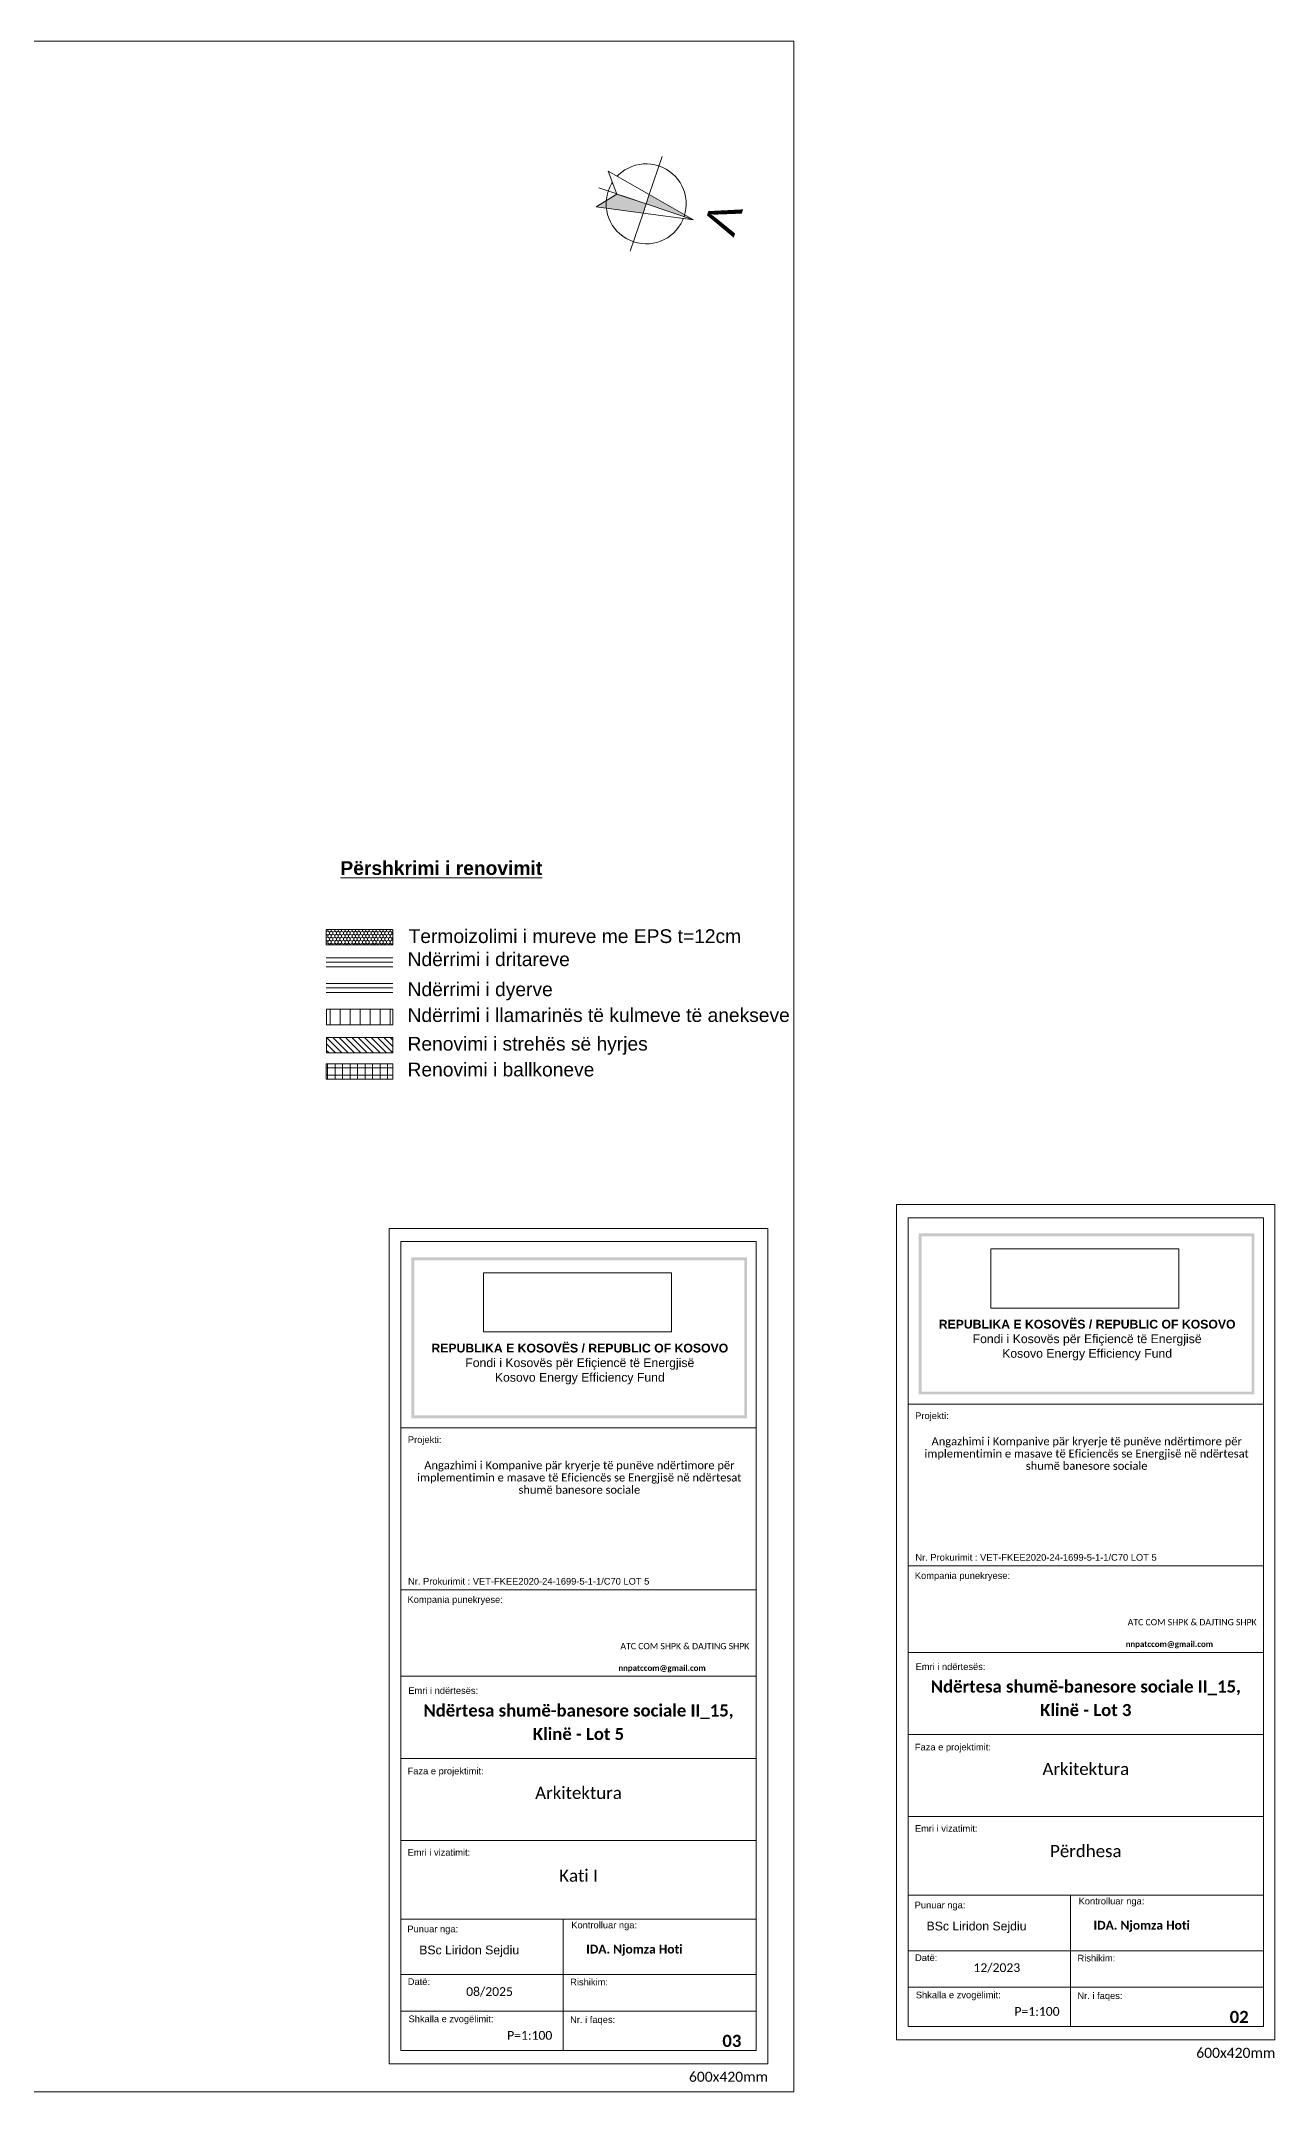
# Model space of a CAD drawing. Header units: feet. Extents: x 2796058 to 2864679, y -67651 to -26651.
# Drawn here: x 2840005 to 2864679, y -67651 to -26651 of the extents above; entities that cross this region are included whole.
import ezdxf
from ezdxf.enums import TextEntityAlignment as Align

# ---------------------------------------------------------------- set-up
doc = ezdxf.new("R2010")
doc.units = ezdxf.units.FT
doc.header["$MEASUREMENT"] = 0
doc.header["$XCLIPFRAME"] = 0
doc.set_wipeout_variables(frame=1)
doc.linetypes.add('Wipeout_Contour', pattern=[1000, 0, -1000])
for name, color, linetype, lineweight in [('Annotation - Text_Pen_No__1', 7, 'Continuous', 0), ('Dimensioning - General_Pen_No__41', 7, 'Continuous', 0), ('Interior - Furniture _Pen_No__1', 7, 'Continuous', 0), ('Shell - Roof_Pen_No__1', 7, 'Continuous', 0), ('Shell - Roof_Pen_No__21', 7, 'Continuous', 0), ('Structural - Bearing_Pen_No__1', 7, 'Continuous', 0), ('Structural - Bearing_Pen_No__20', 1, 'Continuous', 0), ('Structural - Bearing_Pen_No__60', 230, 'Continuous', 0), ('Text blocks_Pen_No__1', 7, 'Continuous', 0)]:
    doc.layers.add(name, color=color, linetype=linetype, lineweight=lineweight)
for name, color, linetype, lineweight, true_color in [('Annotation - Text_Pen_No__61', 7, 'Continuous', 0, 0x6a6a6a), ('Shell - Roof_Pen_No__61', 7, 'Continuous', 0, 0x6a6a6a), ('Structural - Bearing_Pen_No__102', 7, 'Continuous', 0, 0xcccccc), ('Structural - Bearing_Pen_No__105', 7, 'Continuous', 0, 0xcae6ff), ('Structural - Bearing_Pen_No__14', 7, 'Continuous', 0, 0xbd8b17), ('Structural - Bearing_Pen_No__82', 7, 'Continuous', 0, 0xaaaaaa), ('Structural - Bearing_Pen_No__86', 7, 'Continuous', 0, 0x5555ff)]:
    doc.layers.add(name, color=color, linetype=linetype, lineweight=lineweight, true_color=true_color)
doc.layers.add('Drawing & Figure', color=7, linetype='Continuous')
doc.layers.add('Interior - Furniture', color=7, linetype='Continuous')
doc.styles.add('GENERATED_STYLE_1', font='arial.ttf')
doc.styles.add('GENERATED_STYLE_2', font='arialbd.ttf')
doc.styles.add('GENERATED_STYLE_3', font='calibrib.ttf')
doc.styles.add('GENERATED_STYLE_4', font='calibri.ttf')
doc.styles.add('GENERATED_STYLE_5', font='calibril.ttf')
picture_1 = doc.add_image_def('image1.png', size_in_pixel=(354, 134))

# ---------------------------------------------------------------- blocks, each defined once
blk = doc.blocks.new('North Symbol 22')
at = {"layer": 'Interior - Furniture', "linetype": 'Continuous', "lineweight": 0, "true_color": 0x000000}
blk.add_hatch(color=18, dxfattribs=at).paths.add_polyline_path([(0, 0), (0, 1000), (-194, 0)])
at = {"layer": 'Interior - Furniture _Pen_No__1', "color": 7, "linetype": 'Continuous', "lineweight": 0}
for p, q in [((0, 1000), (-194, 0)), ((0, 0), (0, 1000)), ((-194, 0), (0, 0))]:
    blk.add_line(p, q, dxfattribs=at)
for start, end in [(0, 180), (180, 0)]:
    blk.add_arc((0, 0), 800, start, end, dxfattribs=at)
at = {"layer": 'Interior - Furniture _Pen_No__1', "color": 7, "lineweight": 0, "style": 'GENERATED_STYLE_1'}
blk.add_attdef('txt', text='', height=650, dxfattribs=at).set_placement((0, 1323), align=Align.BOTTOM_CENTER)
at = {"color": 254, "linetype": 'Wipeout_Contour', "lineweight": 0, "ltscale": 1195.088182}
blk.add_wipeout([(0, 0), (0, 1000), (194, 0)], dxfattribs=at).dxf.layer = 'Interior - Furniture'
at = {"layer": 'Interior - Furniture _Pen_No__1', "color": 7, "linetype": 'Continuous', "lineweight": 0}
for p, q in [((0, 1000), (194, 0)), ((0, 0), (0, 1000)), ((194, 0), (0, 0))]:
    blk.add_line(p, q, dxfattribs=at)
at = {"color": 254, "linetype": 'Wipeout_Contour', "lineweight": 0, "ltscale": 1813.560114}
blk.add_wipeout([(0, 0), (0, -618), (-375, -927), (-194, 0)], dxfattribs=at).dxf.layer = 'Interior - Furniture'
at = {"layer": 'Interior - Furniture', "linetype": 'Continuous', "lineweight": 0, "true_color": 0x000000}
blk.add_hatch(color=18, dxfattribs=at).paths.add_polyline_path([(0, 0), (0, -618), (375, -927), (194, 0)])
at = {"layer": 'Interior - Furniture _Pen_No__1', "color": 7, "linetype": 'Continuous', "lineweight": 0}
for p, q in [((-194, 0), (-1000, 0)), ((-375, -927), (-194, 0)), ((-194, 0), (0, 0)), ((0, 0), (0, -618)), ((0, 0), (0, -618)), ((194, 0), (0, 0)), ((375, -927), (194, 0)), ((194, 0), (1000, 0)), ((0, -250), (0, -1000)), ((0, -618), (-375, -927)), ((0, -618), (375, -927))]:
    blk.add_line(p, q, dxfattribs=at)

msp = doc.modelspace()

# ---------------------------------------------------------------- hatches: boundary and pattern name
at = {"layer": 'Structural - Bearing_Pen_No__102', "linetype": 'Continuous', "lineweight": 0, "true_color": 0xcccccc}
h = msp.add_hatch(dxfattribs=at)
h.set_pattern_fill('GRID_15X15', color=254, style=0, pattern_type=2)
h.set_pattern_definition([(0, (2247383.7, -76424.97), (0, 150), []), (90, (2247383.7, -76424.97), (-150, 0), [])])
h.paths.add_polyline_path([(2847037.871, -47402.972), (2847037.871, -47095.394), (2845709.686, -47095.394), (2845709.686, -47402.972)])
at = {"layer": 'Structural - Bearing_Pen_No__105', "linetype": 'Continuous', "lineweight": 0, "true_color": 0xcae6ff}
h = msp.add_hatch(dxfattribs=at)
h.set_pattern_fill('SOLDIER_COURSE', color=254, style=0, pattern_type=2)
h.set_pattern_definition([(90, (2247383.7, -76424.97), (-200, 0), [])])
h.paths.add_polyline_path([(2847037.871, -46315.546), (2847037.871, -46007.968), (2845712.054, -46007.968), (2845712.054, -46315.546)])
at = {"layer": 'Structural - Bearing_Pen_No__14', "linetype": 'Continuous', "lineweight": 0, "true_color": 0xbd8b17}
h = msp.add_hatch(dxfattribs=at)
h.set_pattern_fill('HEXAGONAL', color=42, style=0, pattern_type=2)
h.set_pattern_definition([(90, (2247383.696, -76424.97), (-69.282032, 0), [40, -80]), (90, (2247349.055, -76364.97), (-69.282032, 0), [40, -80]), (150, (2247383.696, -76384.97), (34.641016, 60), [40, -80]), (150, (2247314.414, -76384.97), (34.641016, 60), [40, -80]), (210, (2247383.696, -76424.97), (-34.641016, 60), [40, -80]), (210, (2247314.414, -76424.97), (-34.641016, 60), [40, -80])])
h.paths.add_polyline_path([(2845709.686, -44720.061), (2847037.871, -44720.061), (2847037.871, -44412.483), (2845709.686, -44412.483)])
at = {"layer": 'Structural - Bearing_Pen_No__82', "linetype": 'Continuous', "lineweight": 0, "true_color": 0xaaaaaa}
h = msp.add_hatch(dxfattribs=at)
h.set_pattern_fill('MASONRY_BLOCK', color=253, style=0, pattern_type=2)
h.set_pattern_definition([(315, (2846374.96, -46727.55), (63.64, 63.64), [])])
h.paths.add_polyline_path([(2847037.871, -46881.338), (2847037.871, -46573.76), (2845712.054, -46573.76), (2845712.054, -46881.338)])
at = {"layer": 'Structural - Bearing_Pen_No__86', "linetype": 'Continuous', "lineweight": 0, "true_color": 0x5555ff}
for points in [[(2857555.193, -50487.172), (2858826.433, -50487.172), (2858826.433, -50544.79), (2857612.811, -50544.79), (2857612.811, -53570.938), (2857555.193, -53570.938)], [(2858165.331, -50544.79), (2858165.331, -50487.172), (2864267.098, -50487.172), (2864267.098, -53570.938), (2864209.48, -53570.938), (2864209.48, -50544.79)], [(2847411.189, -50965.487), (2848682.43, -50965.487), (2848682.43, -51023.105), (2847468.807, -51023.105), (2847468.807, -54049.253), (2847411.189, -54049.253)], [(2848021.327, -51023.105), (2848021.327, -50965.487), (2854123.094, -50965.487), (2854123.094, -54049.253), (2854065.476, -54049.253), (2854065.476, -51023.105)], [(2857555.193, -52520.171), (2857612.811, -52520.171), (2857612.811, -53648.335), (2858826.433, -53648.335), (2858826.433, -53705.953), (2857555.193, -53705.953)], [(2858165.331, -53705.953), (2858165.331, -53648.335), (2864209.48, -53648.335), (2864209.48, -52520.171), (2864267.098, -52520.171), (2864267.098, -53705.953)], [(2847411.189, -52998.486), (2847468.807, -52998.486), (2847468.807, -54126.65), (2848682.43, -54126.65), (2848682.43, -54184.268), (2847411.189, -54184.268)], [(2848021.327, -54184.268), (2848021.327, -54126.65), (2854065.476, -54126.65), (2854065.476, -52998.486), (2854123.094, -52998.486), (2854123.094, -54184.268)]]:
    msp.add_hatch(color=173, dxfattribs=at).paths.add_polyline_path(points)

# ---------------------------------------------------------------- linework, layer by layer
at = {"layer": 'Shell - Roof_Pen_No__1', "color": 7, "linetype": 'Continuous', "lineweight": 0}
for p, q in [((2857112.57, -49911.752), (2864678.535, -49911.752)), ((2857112.57, -57135.061), (2857112.57, -49911.752)), ((2864678.535, -49911.752), (2864678.535, -66612.067)), ((2846968.567, -50390.067), (2854534.532, -50390.067)), ((2846968.567, -57613.376), (2846968.567, -50390.067)), ((2854534.532, -50390.067), (2854534.532, -67090.382)), ((2857343.042, -57135.061), (2857343.042, -50174.264)), ((2857343.042, -50174.264), (2864448.063, -50174.264)), ((2864448.063, -50174.264), (2864448.063, -57135.061)), ((2847199.039, -57613.376), (2847199.039, -50652.579)), ((2847199.039, -50652.579), (2854304.06, -50652.579)), ((2854304.06, -50652.579), (2854304.06, -57613.376)), ((2864448.063, -53898.893), (2857343.042, -53898.893)), ((2854304.06, -54377.208), (2847199.039, -54377.208)), ((2857343.042, -66341.6), (2857343.042, -54464.255)), ((2864448.063, -54464.255), (2864448.063, -66341.6)), ((2847199.039, -66819.915), (2847199.039, -54942.57)), ((2854304.06, -54942.57), (2854304.06, -66819.915)), ((2864448.063, -57135.061), (2857343.042, -57135.061)), ((2864448.063, -57135.061), (2857343.042, -57135.061)), ((2854304.06, -57613.376), (2847199.039, -57613.376)), ((2854304.06, -57613.376), (2847199.039, -57613.376)), ((2864448.063, -58863.226), (2857343.042, -58863.226)), ((2854304.06, -59341.541), (2847199.039, -59341.541)), ((2864448.063, -60505.351), (2857343.042, -60505.351)), ((2854304.06, -60983.666), (2847199.039, -60983.666)), ((2864448.063, -62147.476), (2857343.042, -62147.476)), ((2854304.06, -62625.791), (2847199.039, -62625.791)), ((2864448.063, -63719.701), (2857343.042, -63719.701)), ((2860586.88, -63719.701), (2860586.88, -66341.6)), ((2854304.06, -64198.016), (2847199.039, -64198.016)), ((2850442.876, -64198.016), (2850442.876, -66819.915)), ((2864448.063, -64826.73), (2857343.042, -64826.73)), ((2854304.06, -65305.045), (2847199.039, -65305.045)), ((2864448.063, -65554.583), (2857343.042, -65554.583)), ((2854304.06, -66032.898), (2847199.039, -66032.898)), ((2864448.063, -66341.6), (2857343.042, -66341.6)), ((2854304.06, -66819.915), (2847199.039, -66819.915)), ((2864678.535, -66612.067), (2857112.57, -66612.067)), ((2854534.532, -67090.382), (2846968.567, -67090.382))]:
    msp.add_line(p, q, dxfattribs=at)
at = {"layer": 'Shell - Roof_Pen_No__21', "color": 7, "linetype": 'Continuous', "lineweight": 0}
for p, q in [((2796057.579, -26651.285), (2855057.579, -26651.285)), ((2855057.579, -67651.285), (2855057.579, -26651.285)), ((2796057.579, -67651.285), (2855057.579, -67651.285))]:
    msp.add_line(p, q, dxfattribs=at)
at = {"layer": 'Shell - Roof_Pen_No__61', "color": 251, "linetype": 'Continuous', "lineweight": 0, "true_color": 0x6a6a6a}
for p, q in [((2857112.57, -66612.067), (2857112.57, -54464.255)), ((2846968.567, -67090.382), (2846968.567, -54942.57))]:
    msp.add_line(p, q, dxfattribs=at)
at = {"layer": 'Structural - Bearing_Pen_No__1', "color": 7, "linetype": 'Continuous', "lineweight": 0, "flags": 128}
for points in [[(2845709.686, -44720.061), (2847037.871, -44720.061), (2847037.871, -44412.483), (2845709.686, -44412.483)], [(2847037.871, -46315.546), (2847037.871, -46007.968), (2845712.054, -46007.968), (2845712.054, -46315.546)], [(2847037.871, -46881.338), (2847037.871, -46573.76), (2845712.054, -46573.76), (2845712.054, -46881.338)], [(2847037.871, -47402.972), (2847037.871, -47095.394), (2845709.686, -47095.394), (2845709.686, -47402.972)]]:
    msp.add_lwpolyline(points, close=True, dxfattribs=at)
at = {"layer": 'Structural - Bearing_Pen_No__20', "color": 1, "linetype": 'Continuous', "lineweight": 0}
for p, q in [((2845709.686, -44977.124), (2847037.871, -44977.124)), ((2845709.686, -45065.909), (2847037.871, -45065.909)), ((2845709.686, -45160.833), (2847037.871, -45160.833))]:
    msp.add_line(p, q, dxfattribs=at)
at = {"layer": 'Structural - Bearing_Pen_No__60', "color": 230, "linetype": 'Continuous', "lineweight": 0}
for p, q in [((2845709.686, -45490.702), (2847037.871, -45490.702)), ((2845709.686, -45579.487), (2847037.871, -45579.487)), ((2845709.686, -45674.411), (2847037.871, -45674.411))]:
    msp.add_line(p, q, dxfattribs=at)

# ---------------------------------------------------------------- block references
at = {"layer": 'Interior - Furniture', "color": 104, "linetype": 'Continuous', "lineweight": 0, "true_color": 0x029e21}
ref = msp.add_blockref('North Symbol 22', (2852105.442, -29905.982), dxfattribs=dict(at, zscale=1000, rotation=251.5061049226834))
ref.add_attrib('txt', 'V', dxfattribs={"layer": 'Interior - Furniture _Pen_No__1', "color": 7, "lineweight": 0, "height": 650, "rotation": 251.5061049, "style": 'GENERATED_STYLE_1'}).set_placement((2853148.635, -30032.047), align=Align.BOTTOM_CENTER)

# ---------------------------------------------------------------- texts
at = {"layer": 'Annotation - Text_Pen_No__1', "color": 7, "style": 'GENERATED_STYLE_3'}
for p in [(2861050.02, -64404.865), (2850906.016, -64883.18)]:
    msp.add_text('IDA. Njomza Hoti', height=175, dxfattribs=at).set_placement(p)
at = {"layer": 'Annotation - Text_Pen_No__1', "color": 7, "linetype": 'Continuous', "lineweight": 0, "attachment_point": 2}
for s, insert, char_height, style in [('\\A1;REPUBLIKA E KOSOVËS / REPUBLIC OF KOSOVO\\P{\\fArial|b0|i0|c0|p34;Fondi i Kosovës për Efiçiencë të Energjisë\\PKosovo Energy Efficiency Fund\\P}', (2860922.017, -52215.117), 175, 'GENERATED_STYLE_2'), ('\\A1;REPUBLIKA E KOSOVËS / REPUBLIC OF KOSOVO\\P{\\fArial|b0|i0|c0|p34;Fondi i Kosovës për Efiçiencë të Energjisë\\PKosovo Energy Efficiency Fund\\P}', (2850778.013, -52693.432), 175, 'GENERATED_STYLE_2'), ('\\A1;Arkitektura', (2860895.553, -61072.511), 242.5, 'GENERATED_STYLE_4'), ('\\A1;Arkitektura', (2850751.549, -61550.826), 242.5, 'GENERATED_STYLE_4'), ('\\A1;Përdhesa', (2860895.553, -62714.636), 242.5, 'GENERATED_STYLE_4'), ('\\A1;Kati I', (2850751.549, -63205.367), 242.5, 'GENERATED_STYLE_4'), ('\\A1;12/2023', (2859116.729, -65078.548), 175, 'GENERATED_STYLE_4'), ('\\A1;08/2025', (2848972.726, -65556.863), 175, 'GENERATED_STYLE_4'), ('\\A1;P=1:100', (2859920.471, -65953.11), 175, 'GENERATED_STYLE_4'), ('\\A1; 02', (2863920.419, -66029.773), 242.5, 'GENERATED_STYLE_3'), ('\\A1;P=1:100', (2849776.467, -66431.425), 175, 'GENERATED_STYLE_4'), ('\\A1; 03', (2853776.415, -66508.088), 242.5, 'GENERATED_STYLE_3')]:
    msp.add_mtext(s, dxfattribs=dict(at, insert=insert, char_height=char_height, style=style))
at = {"layer": 'Annotation - Text_Pen_No__1', "color": 7, "linetype": 'Continuous', "lineweight": 5, "char_height": 160, "width": 6797.99537, "attachment_point": 2, "line_spacing_factor": 0.919632, "style": 'GENERATED_STYLE_5'}
for insert in [(2860912.519, -54563.453), (2850768.515, -55041.768)]:
    msp.add_mtext('\\A1;Angazhimi i Kompanive pär kryerje të punëve ndërtimore për implementimin e masave të Eficiencës se Energjisë në ndërtesat shumë banesore sociale', dxfattribs=dict(at, insert=insert))
at = {"layer": 'Annotation - Text_Pen_No__1', "color": 7, "linetype": 'Continuous', "lineweight": 5, "attachment_point": 2}
for s, insert, char_height, style in [('\\A1;ATC COM SHPK & DAJTING SHPK ', (2863022.611, -58197.208), 125, 'GENERATED_STYLE_4'), ('\\A1;ATC COM SHPK & DAJTING SHPK ', (2852878.607, -58675.523), 125, 'GENERATED_STYLE_4'), ('\\A1;BSc Liridon Sejdiu', (2858710.512, -64246.506), 175, 'GENERATED_STYLE_1'), ('\\A1;BSc Liridon Sejdiu', (2848566.508, -64724.821), 175, 'GENERATED_STYLE_1')]:
    msp.add_mtext(s, dxfattribs=dict(at, insert=insert, char_height=char_height, style=style))
at = {"layer": 'Annotation - Text_Pen_No__1', "color": 7, "linetype": 'Continuous', "lineweight": 0, "char_height": 242.5, "attachment_point": 2, "line_spacing_factor": 1.16153, "style": 'GENERATED_STYLE_3'}
for s, insert in [('\\A1;Ndërtesa shumë-banesore sociale II_15, \\PKlinë - Lot 3', (2860895.553, -59424.925)), ('\\A1;Ndërtesa shumë-banesore sociale II_15, \\PKlinë - Lot 5', (2850751.549, -59903.24))]:
    msp.add_mtext(s, dxfattribs=dict(at, insert=insert))
at = {"layer": 'Annotation - Text_Pen_No__61', "color": 251, "linetype": 'Continuous', "lineweight": 0, "true_color": 0x6a6a6a, "char_height": 200, "attachment_point": 2, "style": 'GENERATED_STYLE_4'}
for insert in [(2863895.093, -66768.698), (2853751.09, -67247.013)]:
    msp.add_mtext('\\A1;600x420mm', dxfattribs=dict(at, insert=insert))
at = {"layer": 'Dimensioning - General_Pen_No__41', "color": 7, "linetype": 'Continuous', "lineweight": 0, "attachment_point": 7}
for s, insert, char_height, style in [('\\A1;{\\LPërshkrimi i renovimit}', (2845991.311, -43325.518), 275, 'GENERATED_STYLE_2'), ('\\A1;Projekti:', (2857483.912, -54239.431), 133.375, 'GENERATED_STYLE_1'), ('\\A1;Projekti:', (2847339.908, -54717.746), 133.375, 'GENERATED_STYLE_1'), ('\\A1;Kompania punekryese:', (2857477.074, -57435.908), 133.375, 'GENERATED_STYLE_1'), ('\\A1;Kompania punekryese:', (2847333.07, -57914.223), 133.375, 'GENERATED_STYLE_1'), ('\\A1;Emri i ndërtesës:', (2857491.569, -59216.98), 133.375, 'GENERATED_STYLE_1'), ('\\A1;Emri i ndërtesës:', (2847347.565, -59695.295), 133.375, 'GENERATED_STYLE_1'), ('\\A1;Faza e projektimit:', (2857477.372, -60863.956), 133.375, 'GENERATED_STYLE_1'), ('\\A1;Faza e projektimit:', (2847333.368, -61342.271), 133.375, 'GENERATED_STYLE_1'), ('\\A1;Emri i vizatimit:', (2857477.837, -62452.233), 133.375, 'GENERATED_STYLE_1'), ('\\A1;Emri i vizatimit:', (2847333.833, -62930.548), 133.375, 'GENERATED_STYLE_1'), ('\\A1;Punuar nga:', (2857473.677, -64020.795), 133.375, 'GENERATED_STYLE_1'), ('\\A1;Kontrolluar nga:', (2860751.314, -63942.082), 133.375, 'GENERATED_STYLE_1'), ('\\A1;Punuar nga:', (2847329.673, -64499.11), 133.375, 'GENERATED_STYLE_1'), ('\\A1;Kontrolluar nga:', (2850607.31, -64420.397), 133.375, 'GENERATED_STYLE_1'), ('\\A1;Datë:', (2857481.682, -65035.581), 133.375, 'GENERATED_STYLE_1'), ('\\A1;Rishikim:', (2860729.52, -65043.803), 133.375, 'GENERATED_STYLE_1'), ('\\A1;Datë:', (2847337.678, -65513.896), 133.375, 'GENERATED_STYLE_1'), ('\\A1;Rishikim:', (2850585.516, -65522.118), 133.375, 'GENERATED_STYLE_1'), ('\\A1;Shkalla e zvogëlimit:', (2857496.516, -65818.184), 133.375, 'GENERATED_STYLE_1'), ('\\A1;Nr. i faqes:', (2860728.336, -65833.78), 133.375, 'GENERATED_STYLE_1'), ('\\A1;Shkalla e zvogëlimit:', (2847352.512, -66296.499), 133.375, 'GENERATED_STYLE_1'), ('\\A1;Nr. i faqes:', (2850584.332, -66312.095), 133.375, 'GENERATED_STYLE_1')]:
    msp.add_mtext(s, dxfattribs=dict(at, insert=insert, char_height=char_height, style=style))
at = {"layer": 'Dimensioning - General_Pen_No__41', "color": 7, "linetype": 'Continuous', "lineweight": 5, "char_height": 133.375, "attachment_point": 7, "style": 'GENERATED_STYLE_1'}
for insert in [(2857487.659, -57033.024), (2847343.655, -57511.339)]:
    msp.add_mtext('\\A1;Nr. Prokurimit : VET-FKEE2020-24-1699-5-1-1/C70 LOT 5', dxfattribs=dict(at, insert=insert))
at = {"layer": 'Dimensioning - General_Pen_No__41', "color": 7, "linetype": 'Continuous', "lineweight": 5, "char_height": 115, "attachment_point": 7, "line_spacing_factor": 0.922253, "style": 'GENERATED_STYLE_1'}
for insert in [(2861692.659, -58784.417), (2851548.656, -59262.732)]:
    msp.add_mtext('\\A1;\\pt737.29,1517,2350.4,3281.9;{\\fCalibri|b1|i0|c0|p34;nnpatccom@gmail.com}', dxfattribs=dict(at, insert=insert))
at = {"layer": 'Text blocks_Pen_No__1', "color": 7, "style": 'GENERATED_STYLE_1'}
for s, p in [('Termoizolimi i mureve me EPS t=12cm', (2847354.61, -44682.857)), ('Ndërrimi i dritareve', (2847334.351, -45144.379)), ('Ndërrimi i dyerve', (2847334.351, -45745)), ('Ndërrimi i llamarinës të kulmeve të anekseve', (2847333.976, -46261.261)), ('Renovimi i strehës së hyrjes', (2847333.413, -46833.761)), ('Renovimi i ballkoneve', (2847333.413, -47349.178))]:
    msp.add_text(s, height=275, dxfattribs=at).set_placement(p)

# ---------------------------------------------------------------- pictures from other files: only their frames are drawn
at = {"layer": 'Drawing & Figure', "linetype": 'Continuous', "lineweight": 0}
image = msp.add_image(picture_1, insert=(2858994.571, -51979.872), size_in_units=(3758.688, 1183.979), dxfattribs=at)
image.set_boundary_path([(-0.5, -0.5), (353.5, 133.5)])
image = msp.add_image(picture_1, insert=(2848850.567, -52458.187), size_in_units=(3758.688, 1183.979), dxfattribs=at)
image.set_boundary_path([(-0.5, -0.5), (353.5, 133.5)])

doc.saveas('drawing.dxf')
